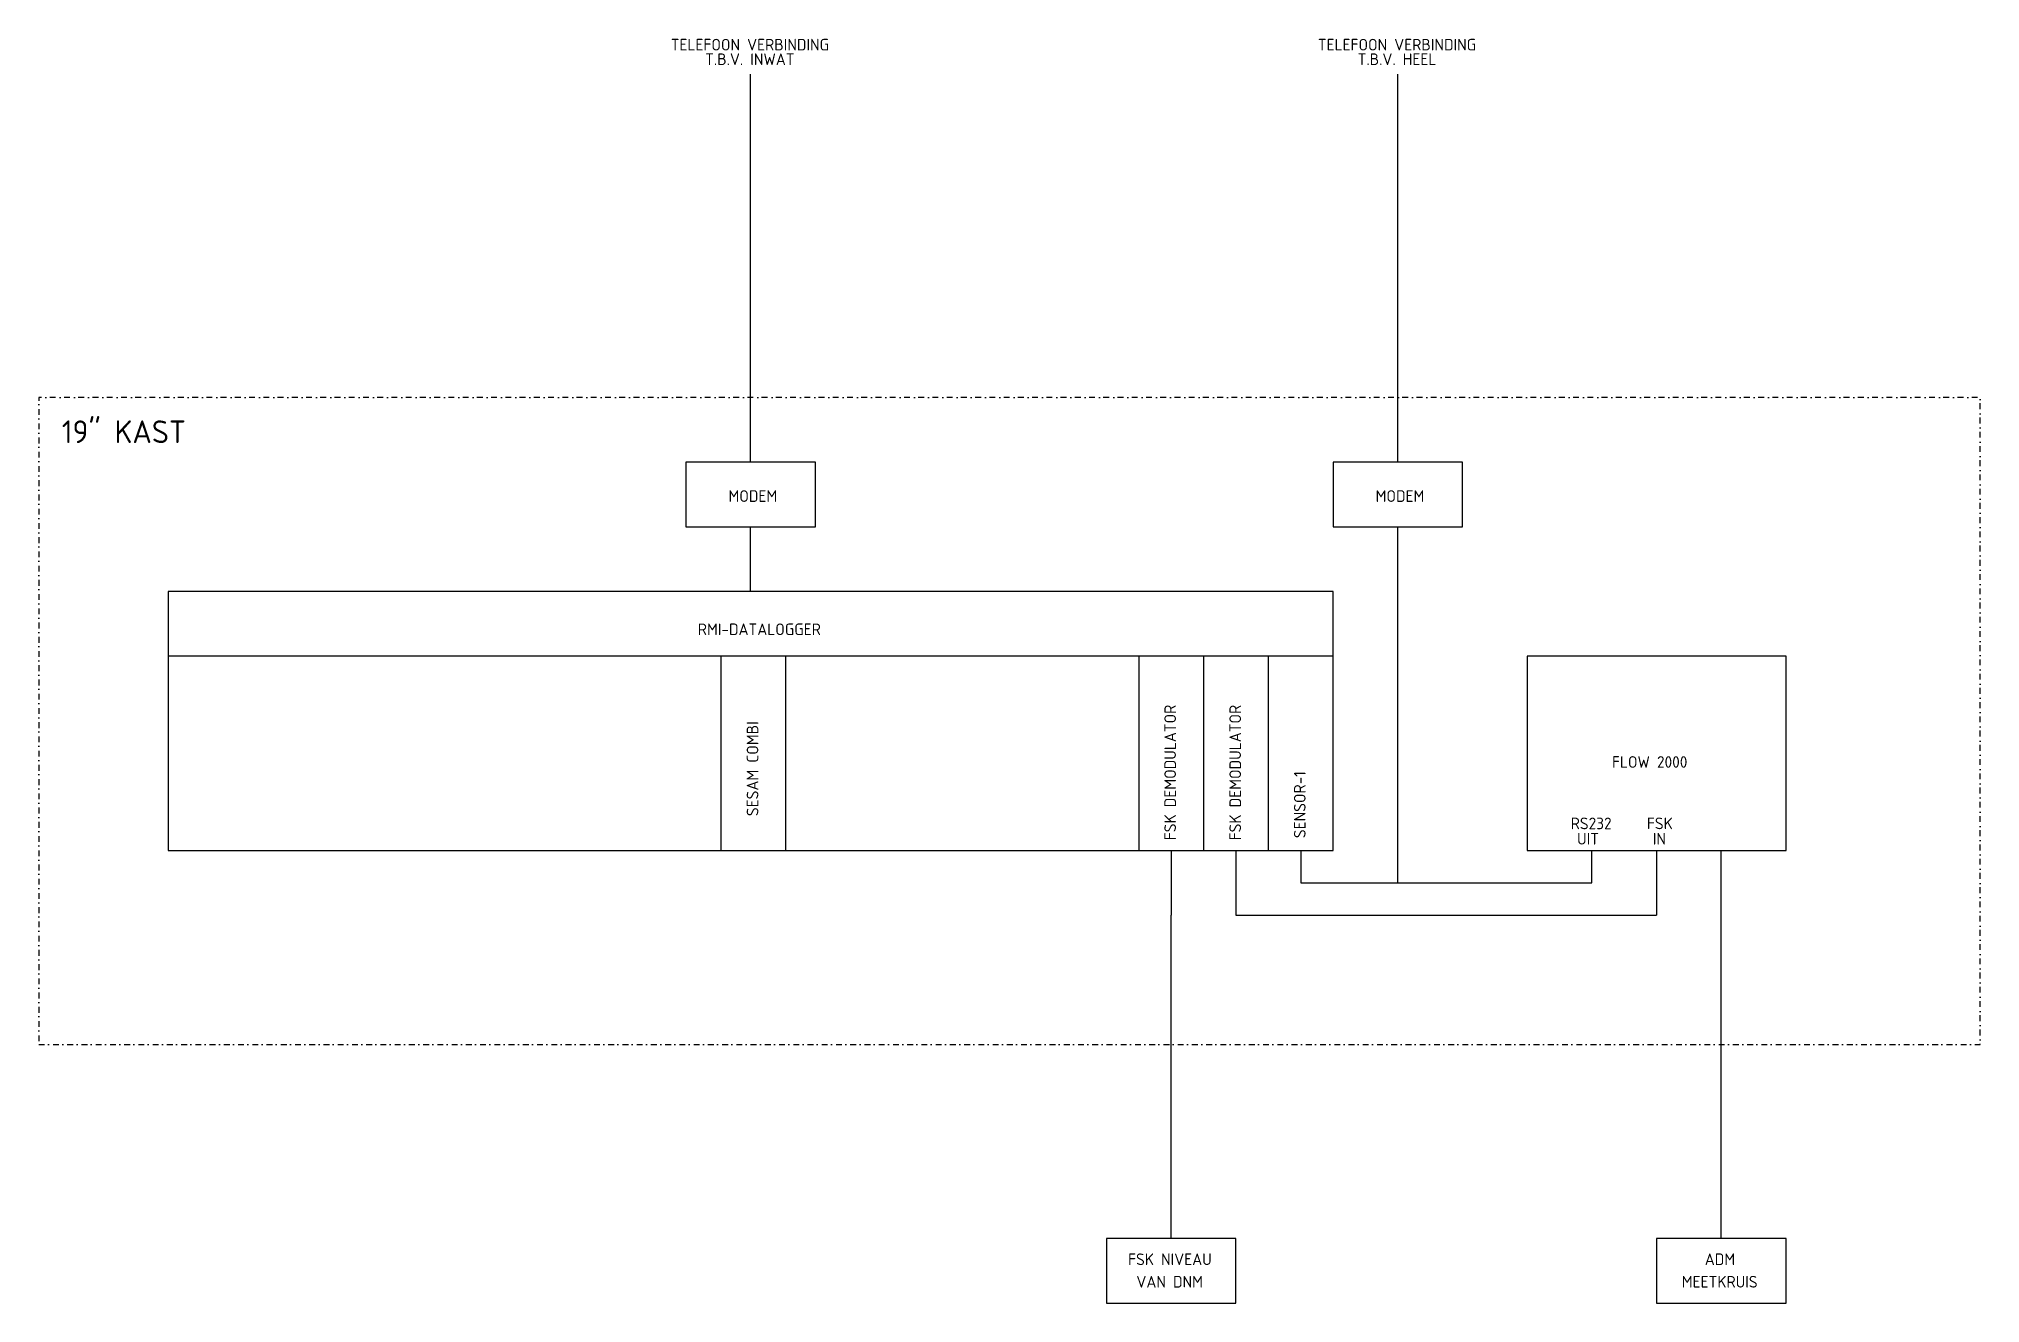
# Model space of a CAD drawing. Header units: metres. Extents: x 67 to 367, y 68 to 264.
import ezdxf
from ezdxf.enums import TextEntityAlignment as Align

# ---------------------------------------------------------------- set-up
doc = ezdxf.new("R2010")
doc.units = ezdxf.units.M
doc.header["$LTSCALE"] = 0.3
doc.header["$MEASUREMENT"] = 0
doc.linetypes.add('XX-DASHDOT', pattern=[10, 3, -2, 0, -2, 3])
for name, color, linetype, lineweight in [('N-CO-KL-ET-T35', 50, 'CONTINUOUS', 35), ('N-CO-KL-ET_SCHEMA_BEHUIZING-G', 10, 'XX-DASHDOT', 25), ('N-CO-KL-ET_SCHEMA_COMPONENT-G', 10, 'CONTINUOUS', 25), ('N-CO-KL-ET_SCHEMA_COMPONENT-T18', 10, 'CONTINUOUS', 18), ('N-CO-KL-ET_SCHEMA_KABEL-G', 50, 'CONTINUOUS', 25)]:
    doc.layers.add(name, color=color, linetype=linetype, lineweight=lineweight)
doc.styles.add('NLCS-ISO-T18', font='NLCS-ISO.ttf', dxfattribs={"height": 1.8})
doc.styles.add('NLCS-ISO-T35', font='NLCS-ISO.ttf', dxfattribs={"height": 3.5})

msp = doc.modelspace()

# ---------------------------------------------------------------- linework, layer by layer
at = {"layer": 'N-CO-KL-ET_SCHEMA_BEHUIZING-G', "flags": 128}
msp.add_lwpolyline([(66.51, 108.26), (366.51, 108.26), (366.51, 208.26), (66.51, 208.26)], close=True, dxfattribs=at)
at = {"layer": 'N-CO-KL-ET_SCHEMA_COMPONENT-G'}
for p, q in [((186.51, 198.26), (166.51, 198.26)), ((166.51, 198.26), (166.51, 188.26)), ((186.51, 188.26), (186.51, 198.26)), ((286.51, 198.26), (266.51, 198.26)), ((266.51, 198.26), (266.51, 188.26)), ((286.51, 188.26), (286.51, 198.26)), ((166.51, 188.26), (176.51, 188.26)), ((176.51, 188.26), (186.51, 188.26)), ((266.51, 188.26), (276.51, 188.26)), ((276.51, 188.26), (286.51, 188.26)), ((266.51, 178.26), (86.51, 178.26)), ((86.51, 178.26), (86.51, 138.26)), ((266.51, 138.26), (266.51, 178.26)), ((266.51, 168.26), (86.51, 168.26)), ((171.88, 168.26), (171.88, 138.26)), ((181.88, 168.26), (181.88, 138.26)), ((236.51, 168.26), (236.51, 138.26)), ((246.51, 168.26), (246.51, 138.26)), ((256.51, 138.26), (256.51, 168.26)), ((336.51, 168.26), (296.51, 168.26)), ((296.51, 168.26), (296.51, 138.26)), ((336.51, 138.26), (336.51, 168.26)), ((86.51, 138.26), (266.51, 138.26)), ((296.51, 138.26), (336.51, 138.26)), ((251.51, 78.26), (231.51, 78.26)), ((231.51, 78.26), (231.51, 68.26)), ((251.51, 68.26), (251.51, 78.26)), ((336.51, 78.26), (316.51, 78.26)), ((316.51, 78.26), (316.51, 68.26)), ((336.51, 68.26), (336.51, 78.26)), ((231.51, 68.26), (241.51, 68.26)), ((241.51, 68.26), (251.51, 68.26)), ((316.51, 68.26), (326.51, 68.26)), ((326.51, 68.26), (336.51, 68.26))]:
    msp.add_line(p, q, dxfattribs=at)
at = {"layer": 'N-CO-KL-ET_SCHEMA_KABEL-G'}
for p, q in [((176.51, 198.26), (176.51, 258.26)), ((276.51, 198.26), (276.51, 258.26)), ((176.51, 178.26), (176.51, 188.26)), ((276.51, 133.26), (276.51, 188.26)), ((241.51, 138.26), (241.51, 128.26)), ((251.51, 138.26), (251.51, 128.26)), ((261.51, 138.26), (261.51, 133.26)), ((306.51, 133.26), (306.51, 138.26)), ((316.51, 138.26), (316.51, 128.26)), ((326.51, 78.26), (326.51, 138.26)), ((261.51, 133.26), (306.51, 133.26)), ((241.51, 78.26), (241.51, 128.26)), ((251.51, 128.26), (316.51, 128.26))]:
    msp.add_line(p, q, dxfattribs=at)

# ---------------------------------------------------------------- texts
at = {"layer": 'N-CO-KL-ET-T35', "style": 'NLCS-ISO-T35'}
msp.add_text('19" KAST', height=3.5, dxfattribs=at).set_placement((70.05, 204.72), align=Align.TOP_LEFT)
at = {"layer": 'N-CO-KL-ET_SCHEMA_COMPONENT-T18', "style": 'NLCS-ISO-T18'}
for s, p in [('TELEFOON VERBINDING', (176.39, 261.9)), ('T.B.V. INWAT', (176.39, 259.65)), ('TELEFOON VERBINDING', (276.39, 261.9)), ('T.B.V. HEEL', (276.39, 259.65)), ('MODEM', (176.85, 192.12)), ('MODEM', (276.85, 192.12)), ('RMI-DATALOGGER', (177.85, 171.53)), ('FLOW 2000', (315.44, 151.02)), ('RS232 ', (306.94, 141.52)), ('FSK', (317.01, 141.53)), ('UIT', (305.91, 139.15)), ('IN', (316.94, 139.15)), ('FSK NIVEAU', (241.3, 74.15)), ('ADM', (326.3, 74.15)), ('VAN DNM', (241.26, 70.67)), ('MEETKRUIS', (326.26, 70.67))]:
    msp.add_text(s, height=1.8, dxfattribs=at).set_placement(p, align=Align.CENTER)
for s, p in [('FSK DEMODULATOR', (242.24, 150.3)), ('FSK DEMODULATOR', (252.29, 150.28)), ('SESAM COMBI', (177.7, 150.88)), ('SENSOR-1', (262.27, 145.32))]:
    msp.add_text(s, height=1.8, rotation=90, dxfattribs=at).set_placement(p, align=Align.CENTER)

doc.saveas('drawing.dxf')
